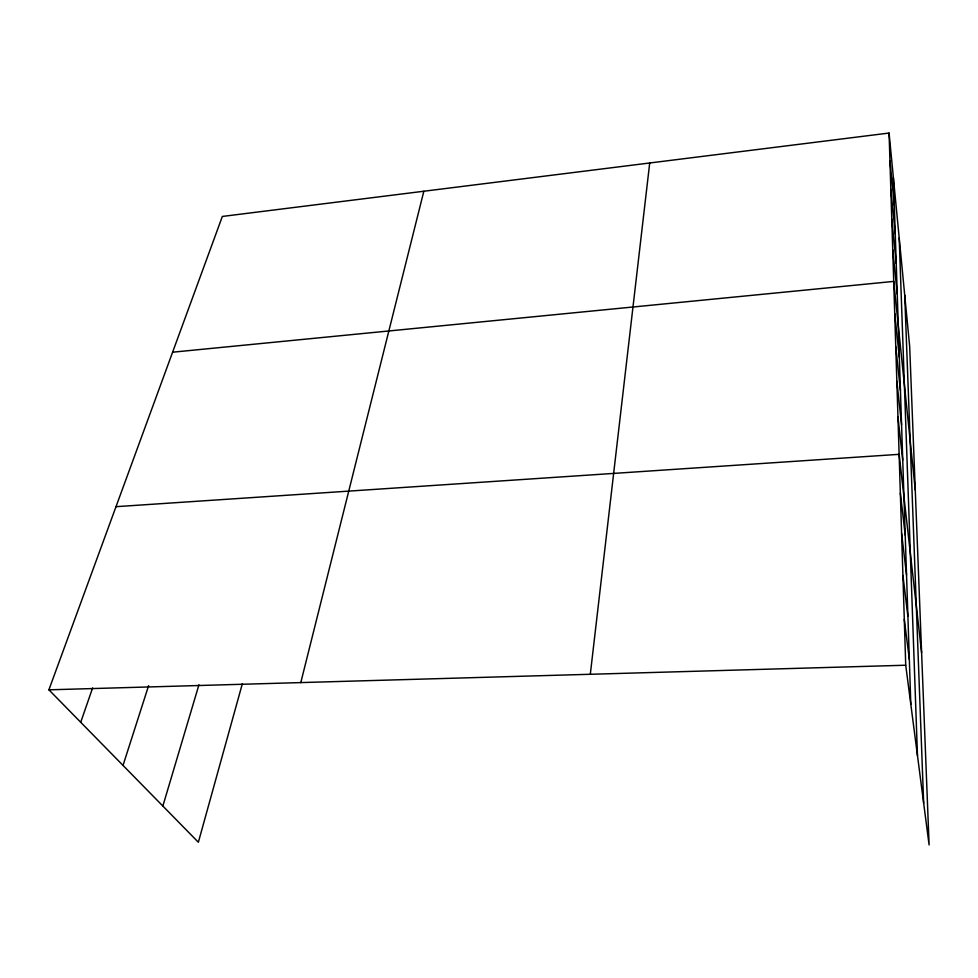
<?xml version="1.0" encoding="UTF-8"?>
<svg xmlns="http://www.w3.org/2000/svg" width="978" height="978" viewBox="0 0 978 978"><rect width="100%" height="100%" fill="white"/><g stroke="black" fill="none" stroke-linecap="round" stroke-linejoin="round"><path stroke-width="1.47" d="M590.309 674.27L649.71 162.984M300.796 682.595L423.841 191.248M242.373 683.659L198.363 842.254L48.9 689.82L222.348 216.444L889.075 133.045L909.674 346.444L929.1 844.955L905.726 665.223L889.075 133.045M162.861 806.055L198.937 684.783M123.02 765.419L148.607 685.651M80.722 722.277L92.617 687.937M172.605 352.202L893.721 281.407L915.261 489.905M116.003 506.677L899.137 454.33L921.606 652.668M48.9 689.82L905.726 665.223M904.295 619.416L909.332 659.392M902.926 575.541L907.902 616.299M901.606 533.475L906.533 574.905M900.347 493.108L905.225 535.137M897.963 417.056L902.731 460.063M896.838 381.212L901.569 424.611M895.762 346.701L900.432 390.43M894.723 313.461L899.344 357.459M892.718 249.573L897.242 293.999M890.836 189.267L895.261 233.962M891.765 218.876L896.239 263.461M889.943 160.673L894.32 205.441M904.723 295.099L923.66 803.146M899.198 237.96L917.474 755.566M893.403 177.874L910.811 704.307"/></g></svg>
